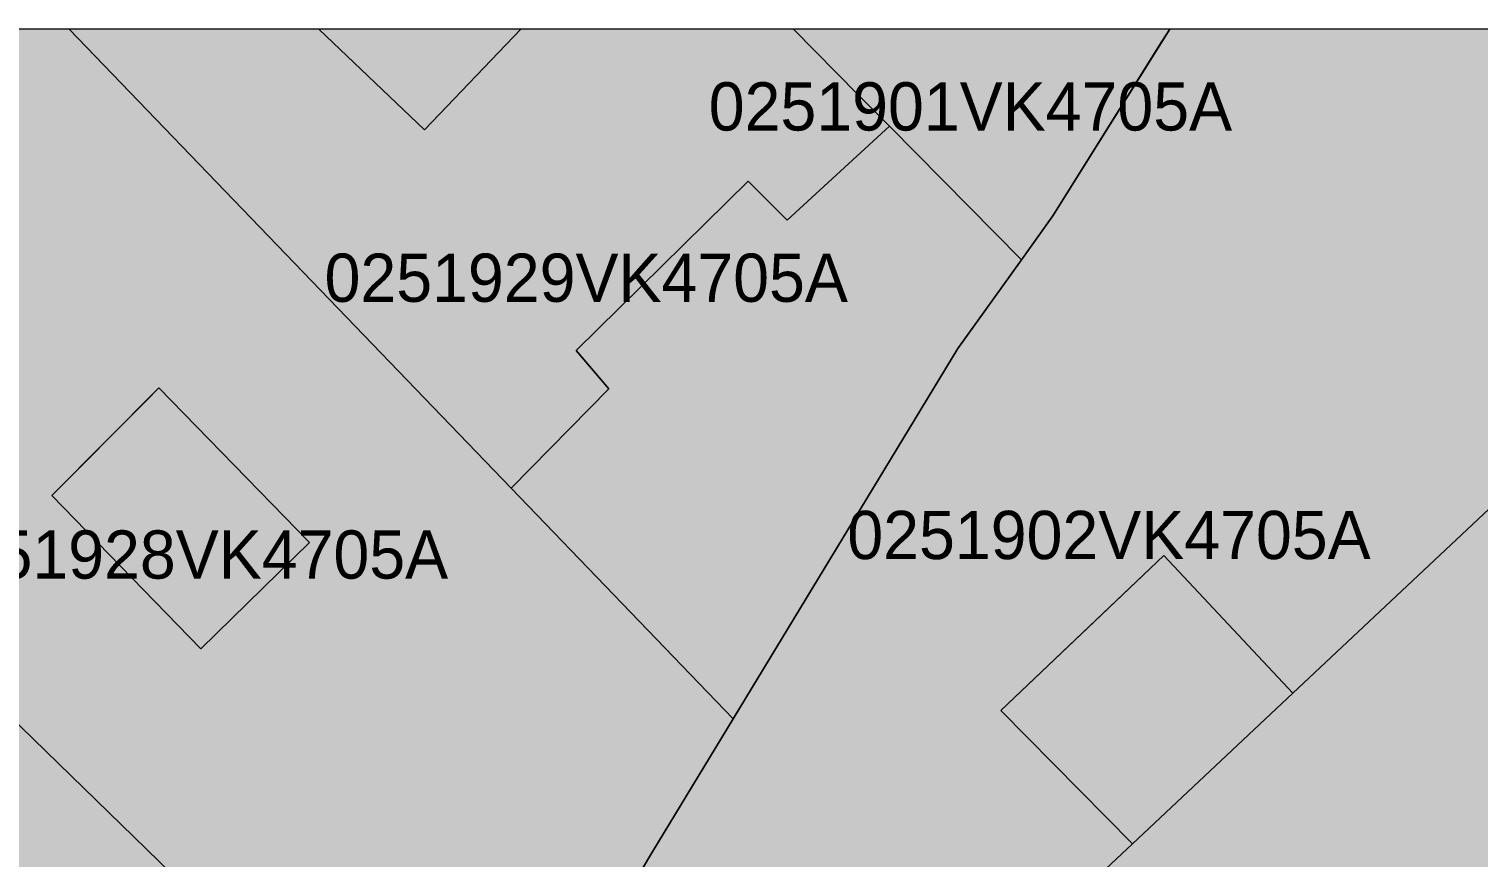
# Model space of a CAD drawing. Header units: metres. Extents: x -6 to 1255, y -2 to 532.
# Drawn here: x 475.04 to 505.1, y 512.48 to 529.64 of the extents above; entities that cross this region are included whole.
import ezdxf

# ---------------------------------------------------------------- set-up
doc = ezdxf.new("R2010")
doc.units = ezdxf.units.M
doc.header["$MEASUREMENT"] = 0
for name, color, linetype, lineweight, true_color in [('TPX_BUILDINGS', 7, 'CONTINUOUS', 0, 0x000000), ('TPX_BUILDINGS_HATCH', 7, 'CONTINUOUS', 0, 0xf0f0f0), ('TPX_BUILDINGS_SHADOWS_HATCH', 7, 'CONTINUOUS', 0, 0x000000), ('TPX_BUILDINGS_SHADOWS_OUTLINES', 7, 'CONTINUOUS', 0, 0x000000), ('TPX_CADASTRES', 7, 'CONTINUOUS', 0, 0x646464), ('TPX_CADASTRES_TEXT', 7, 'CONTINUOUS', 0, 0x000000), ('TPX_FRAME_PROJECT', 7, 'CONTINUOUS', 0, 0x000000)]:
    doc.layers.add(name, color=color, linetype=linetype, lineweight=lineweight, true_color=true_color)

msp = doc.modelspace()

# ---------------------------------------------------------------- hatches: boundary and pattern name
at = {"layer": 'TPX_BUILDINGS_HATCH'}
h = msp.add_hatch(color=256, dxfattribs=at)
h.paths.add_polyline_path([(472.135, 529.141), (467.825, 522.021), (469.265, 520.621), (470.954, 518.981), (484.004, 506.291), (485.994, 508.981), (486.374, 509.531), (487.554, 511.881), (487.964, 512.561), (489.654, 515.341), (485.044, 520.121), (483.965, 521.242), (475.879, 529.644), (472.438, 529.644), (472.135, 529.141)])
h.paths.add_polyline_path([(475.52, 519.975), (477.74, 522.205), (480.86, 518.995), (478.61, 516.795), (475.52, 519.975)], flags=16)
for points in [[(481.053, 529.644), (475.879, 529.644), (483.965, 521.242), (485.044, 520.121), (487.074, 522.181), (486.394, 522.981), (489.964, 526.491), (490.774, 525.681), (492.894, 527.631), (492.244, 528.281), (490.901, 529.644), (485.246, 529.644), (483.245, 527.551), (481.053, 529.644)], [(487.554, 511.881), (486.374, 509.531), (490.194, 505.501), (492.624, 507.771), (497.934, 512.751), (495.204, 515.511), (498.584, 518.731), (501.264, 515.871), (506.914, 521.171), (507.404, 521.621), (510.454, 524.481), (505.576, 529.644), (498.707, 529.644), (498.531, 529.363), (496.284, 525.771), (495.634, 524.861), (494.314, 523.021), (489.654, 515.341), (487.964, 512.561), (487.554, 511.881)], [(498.707, 529.644), (490.901, 529.644), (492.244, 528.281), (492.894, 527.631), (495.634, 524.861), (496.284, 525.771), (498.531, 529.363), (498.707, 529.644)]]:
    msp.add_hatch(color=256, dxfattribs=at).paths.add_polyline_path(points)
h = msp.add_hatch(color=256, dxfattribs=at)
h.paths.add_polyline_path([(492.624, 507.771), (490.194, 505.501), (491.974, 503.611), (493.954, 505.481), (495.764, 503.561), (493.794, 501.691), (499.744, 495.381), (501.094, 496.651), (503.124, 498.561), (503.804, 499.211), (512.725, 507.609), (516.454, 511.12), (516.552, 511.213), (519.954, 514.42), (510.454, 524.481), (507.404, 521.621), (506.914, 521.171), (501.264, 515.871), (497.934, 512.751), (492.624, 507.771)])
h.paths.add_polyline_path([(499.374, 501.161), (501.364, 503.021), (502.904, 501.391), (501.514, 500.071), (501.304, 500.301), (500.714, 499.741), (499.374, 501.161)], flags=16)
h.paths.add_polyline_path([(500.584, 508.931), (503.604, 511.781), (506.444, 508.761), (503.424, 505.931), (500.584, 508.931)], flags=16)
h = msp.add_hatch(color=256, dxfattribs=at)
h.paths.add_polyline_path([(467.825, 522.021), (461.894, 512.201), (463.084, 511.111), (465.124, 509.241), (467.624, 506.961), (471.484, 503.111), (479.854, 494.741), (489.844, 484.431), (491.764, 486.441), (491.184, 487.081), (491.844, 487.721), (489.174, 490.431), (494.474, 495.611), (497.214, 492.921), (498.024, 493.701), (499.744, 495.381), (493.794, 501.691), (491.974, 503.611), (490.194, 505.501), (486.374, 509.531), (485.994, 508.981), (484.004, 506.291), (470.954, 518.981), (469.265, 520.621), (467.825, 522.021)])
h.paths.add_polyline_path([(472.504, 506.991), (474.334, 509.731), (475.244, 508.871), (475.764, 509.711), (477.514, 508.121), (475.264, 504.551), (472.504, 506.991)], flags=16)
h.paths.add_polyline_path([(480.084, 499.251), (483.714, 504.811), (484.994, 504.611), (488.694, 500.651), (483.574, 495.951), (480.084, 499.251)], flags=16)
at = {"layer": 'TPX_BUILDINGS_SHADOWS_HATCH'}
for points in [[(485.246, 529.644), (481.053, 529.644), (483.245, 527.551), (485.246, 529.644)], [(485.045, 520.122), (485.044, 520.121), (489.654, 515.341), (494.314, 523.021), (495.634, 524.861), (492.894, 527.631), (490.774, 525.681), (489.964, 526.491), (486.394, 522.981), (487.074, 522.181), (485.045, 520.122)], [(477.48, 521.944), (475.52, 519.975), (478.61, 516.795), (480.86, 518.995), (477.74, 522.205), (477.48, 521.944)], [(497.008, 517.23), (495.204, 515.511), (497.934, 512.751), (501.264, 515.871), (498.584, 518.731), (497.008, 517.23)]]:
    msp.add_hatch(color=256, dxfattribs=at).paths.add_polyline_path(points)

# ---------------------------------------------------------------- linework, layer by layer
at = {"layer": 'TPX_BUILDINGS', "elevation": 0.042}
for points in [[(472.135, 529.141), (467.825, 522.021), (469.265, 520.621), (470.954, 518.981), (484.004, 506.291), (485.994, 508.981), (486.374, 509.531), (487.554, 511.881), (487.964, 512.561), (489.654, 515.341), (485.044, 520.121), (483.965, 521.242), (475.879, 529.644), (472.438, 529.644)], [(481.053, 529.644), (475.879, 529.644), (483.965, 521.242), (485.044, 520.121), (487.074, 522.181), (486.394, 522.981), (489.964, 526.491), (490.774, 525.681), (492.894, 527.631), (492.244, 528.281), (490.901, 529.644), (485.246, 529.644), (483.245, 527.551)], [(487.554, 511.881), (486.374, 509.531), (490.194, 505.501), (492.624, 507.771), (497.934, 512.751), (495.204, 515.511), (498.584, 518.731), (501.264, 515.871), (506.914, 521.171), (507.404, 521.621), (510.454, 524.481), (505.576, 529.644), (498.707, 529.644), (498.531, 529.363), (496.284, 525.771), (495.634, 524.861), (494.314, 523.021), (489.654, 515.341), (487.964, 512.561)], [(498.707, 529.644), (490.901, 529.644), (492.244, 528.281), (492.894, 527.631), (495.634, 524.861), (496.284, 525.771), (498.531, 529.363)], [(492.624, 507.771), (490.194, 505.501), (491.974, 503.611), (493.954, 505.481), (495.764, 503.561), (493.794, 501.691), (499.744, 495.381), (501.094, 496.651), (503.124, 498.561), (503.804, 499.211), (512.725, 507.609), (516.454, 511.12), (516.552, 511.213), (519.954, 514.42), (510.454, 524.481), (507.404, 521.621), (506.914, 521.171), (501.264, 515.871), (497.934, 512.751)], [(475.52, 519.975), (477.74, 522.205), (480.86, 518.995), (478.61, 516.795)], [(467.825, 522.021), (461.894, 512.201), (463.084, 511.111), (465.124, 509.241), (467.624, 506.961), (471.484, 503.111), (479.854, 494.741), (489.844, 484.431), (491.764, 486.441), (491.184, 487.081), (491.844, 487.721), (489.174, 490.431), (494.474, 495.611), (497.214, 492.921), (498.024, 493.701), (499.744, 495.381), (493.794, 501.691), (491.974, 503.611), (490.194, 505.501), (486.374, 509.531), (485.994, 508.981), (484.004, 506.291), (470.954, 518.981), (469.265, 520.621)]]:
    msp.add_lwpolyline(points, close=True, dxfattribs=at)
at = {"layer": 'TPX_BUILDINGS_SHADOWS_OUTLINES', "elevation": 0.039}
for points in [[(485.246, 529.644), (481.053, 529.644), (483.245, 527.551)], [(485.045, 520.122), (485.044, 520.121), (489.654, 515.341), (494.314, 523.021), (495.634, 524.861), (492.894, 527.631), (490.774, 525.681), (489.964, 526.491), (486.394, 522.981), (487.074, 522.181)], [(477.48, 521.944), (475.52, 519.975), (478.61, 516.795), (480.86, 518.995), (477.74, 522.205)], [(497.008, 517.23), (495.204, 515.511), (497.934, 512.751), (501.264, 515.871), (498.584, 518.731)]]:
    msp.add_lwpolyline(points, close=True, dxfattribs=at)
at = {"layer": 'TPX_CADASTRES', "elevation": 0.024}
for points in [[(472.135, 529.142), (467.825, 522.022), (469.265, 520.622), (470.954, 518.982), (484.004, 506.291), (485.994, 508.981), (486.374, 509.531), (487.554, 511.881), (487.964, 512.561), (489.654, 515.341), (485.044, 520.121), (475.879, 529.644), (472.438, 529.644)], [(490.901, 529.644), (475.879, 529.644), (485.044, 520.121), (489.654, 515.341), (494.314, 523.021), (495.634, 524.861), (492.894, 527.631), (492.244, 528.281)], [(487.554, 511.881), (486.374, 509.531), (490.194, 505.501), (492.624, 507.771), (497.934, 512.751), (501.264, 515.871), (506.914, 521.171), (507.404, 521.621), (510.454, 524.481), (505.576, 529.644), (498.707, 529.644), (496.284, 525.771), (495.634, 524.861), (494.314, 523.021), (489.654, 515.341), (487.964, 512.561)], [(498.707, 529.644), (490.901, 529.644), (492.244, 528.281), (492.894, 527.631), (495.634, 524.861), (496.284, 525.771)], [(492.624, 507.771), (490.194, 505.501), (491.974, 503.611), (493.794, 501.691), (499.744, 495.381), (501.094, 496.651), (503.124, 498.561), (503.804, 499.211), (516.454, 511.121), (519.954, 514.421), (510.454, 524.481), (507.404, 521.621), (506.914, 521.171), (501.264, 515.871), (497.934, 512.751)], [(467.825, 522.022), (461.894, 512.202), (465.124, 509.242), (467.624, 506.962), (471.484, 503.111), (479.854, 494.741), (489.844, 484.431), (491.764, 486.441), (491.184, 487.081), (491.844, 487.721), (497.214, 492.921), (498.024, 493.701), (499.744, 495.381), (493.794, 501.691), (491.974, 503.611), (490.194, 505.501), (486.374, 509.531), (485.994, 508.981), (484.004, 506.291), (470.954, 518.982), (469.265, 520.622)]]:
    msp.add_lwpolyline(points, close=True, dxfattribs=at)
at = {"layer": 'TPX_FRAME_PROJECT', "elevation": 0}
msp.add_lwpolyline([(0, 0), (1250.887, 0), (1250.887, 529.644), (0, 529.644)], close=True, dxfattribs=at)

# ---------------------------------------------------------------- texts
at = {"layer": 'TPX_CADASTRES_TEXT'}
for s, p in [('0251901VK4705A', (489.145, 527.539, 0.024)), ('0251929VK4705A', (481.175, 523.987, 0.024)), ('0251902VK4705A', (492.02, 518.653, 0.024)), ('0251928VK4705A', (472.882, 518.248, 0.024))]:
    msp.add_text(s, height=1, dxfattribs=at).set_placement(p)

doc.saveas('drawing.dxf')
